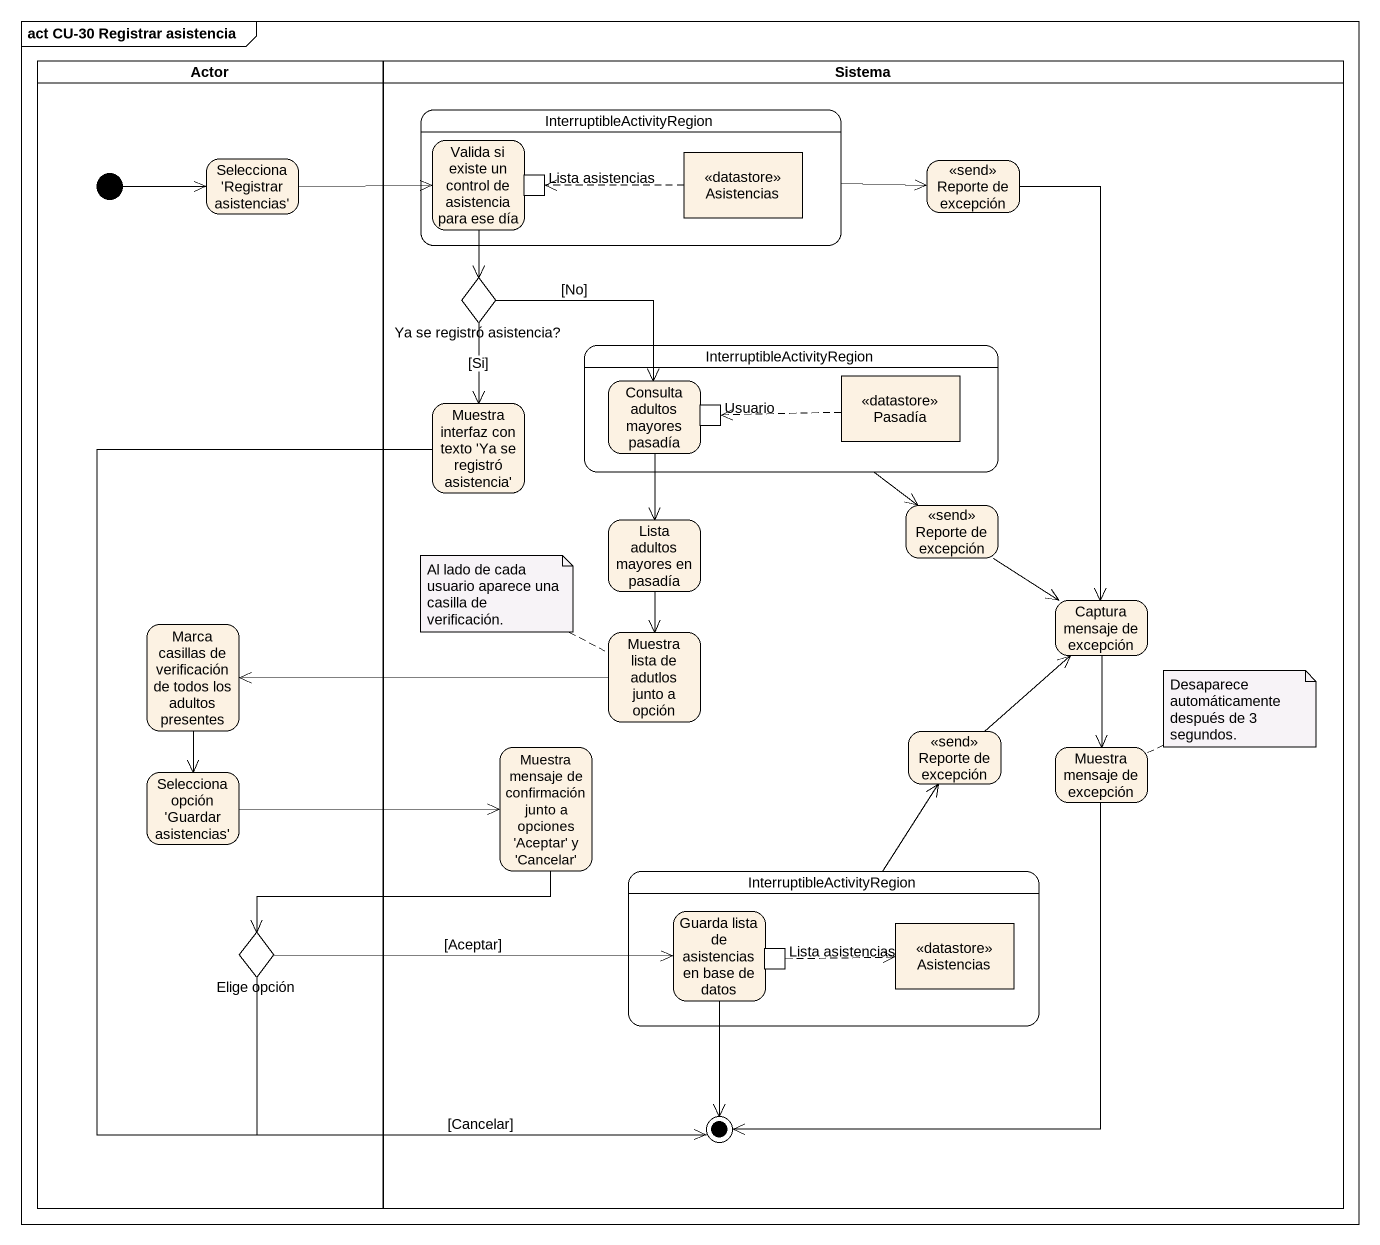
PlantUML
@startuml
mainframe act CU-30 Registrar asistencia
hide empty description
state "Actor" as Actor_ <<partition>> {
  state "Selecciona 'Registrar asistencias'" as Selecciona_Registrar
  state "Marca casillas de verificación de todos los adultos presentes" as Marca_casillas_de
  state "Selecciona opción 'Guardar asistencias'" as Selecciona_opción_Guardar
  state "Elige opción" as Elige_opción <<choice>>
  [*] -right-> Selecciona_Registrar
}
state Sistema <<partition>> {
  state InterruptibleActivityRegion {
    state "Valida si existe un control de asistencia para ese día" as Valida_si_existe_un_control {
      state "Lista asistencias" as Lista_asistencias <<inputPin>>
    }
    state Asistencias <<datastore>>
  }
  state "Reporte de excepción" as Reporte_de_excepción <<send>>
  state "Ya se registró asistencia?" as Ya_se_registró_asistencia <<choice>>
  state "InterruptibleActivityRegion" as InterruptibleActivityRegion_2 {
    state "Consulta adultos mayores pasadía" as Consulta_adultos_mayores {
      state Usuario <<inputPin>>
    }
    state Pasadía <<datastore>>
  }
  state "Muestra interfaz con texto 'Ya se registró asistencia'" as Muestra_interfaz_con_texto
  state "Lista adultos mayores en pasadía" as Lista_adultos_mayores_en
  state "Reporte de excepción" as Reporte_de_excepción_2 <<send>>
  state "Muestra lista de adutlos junto a opción" as Muestra_lista_de_adutlos
  state "Captura mensaje de excepción" as Captura_mensaje_de_excepción
  state "Muestra mensaje de confirmación junto a opciones 'Aceptar' y 'Cancelar'" as Muestra_mensaje_de
  state "Reporte de excepción" as Reporte_de_excepción_3 <<send>>
  state "Muestra mensaje de excepción" as Muestra_mensaje_de_excepción
  state "InterruptibleActivityRegion" as InterruptibleActivityRegion_3 {
    state "Guarda lista de asistencias en base de datos" as Guarda_lista_de_asistencias {
      state "Lista asistencias" as Lista_asistencias_2 <<outputPin>>
    }
    state "Asistencias" as Asistencias_2 <<datastore>>
  }
  state final1 <<end>>
}
Selecciona_Registrar -right-> Valida_si_existe_un_control
InterruptibleActivityRegion -right-> Reporte_de_excepción
Valida_si_existe_un_control --> Ya_se_registró_asistencia
Asistencias -left[dashed]-> Lista_asistencias
Reporte_de_excepción --> Captura_mensaje_de_excepción
Ya_se_registró_asistencia --> Muestra_interfaz_con_texto : [Si]
Ya_se_registró_asistencia --> Consulta_adultos_mayores : [No]
InterruptibleActivityRegion_2 --> Reporte_de_excepción_2
Muestra_interfaz_con_texto --> final1
Consulta_adultos_mayores --> Lista_adultos_mayores_en
Pasadía -left[dashed]-> Usuario
Lista_adultos_mayores_en --> Muestra_lista_de_adutlos
Reporte_de_excepción_2 --> Captura_mensaje_de_excepción
Marca_casillas_de --> Selecciona_opción_Guardar
Muestra_lista_de_adutlos -left-> Marca_casillas_de
Captura_mensaje_de_excepción --> Muestra_mensaje_de_excepción
Muestra_mensaje_de -left-> Elige_opción
Reporte_de_excepción_3 -up-> Captura_mensaje_de_excepción
Muestra_mensaje_de_excepción --> final1
Selecciona_opción_Guardar -right-> Muestra_mensaje_de
InterruptibleActivityRegion_3 -up-> Reporte_de_excepción_3
Elige_opción -right-> Guarda_lista_de_asistencias : [Aceptar]
Elige_opción -right-> final1 : [Cancelar]
Guarda_lista_de_asistencias --> final1
Lista_asistencias_2 -right[dashed]-> Asistencias_2
note left of Muestra_lista_de_adutlos : Al lado de cada usuario aparece una casilla de verificación.
note right of Muestra_mensaje_de_excepción : Desaparece automáticamente después de 3 segundos.
@enduml
